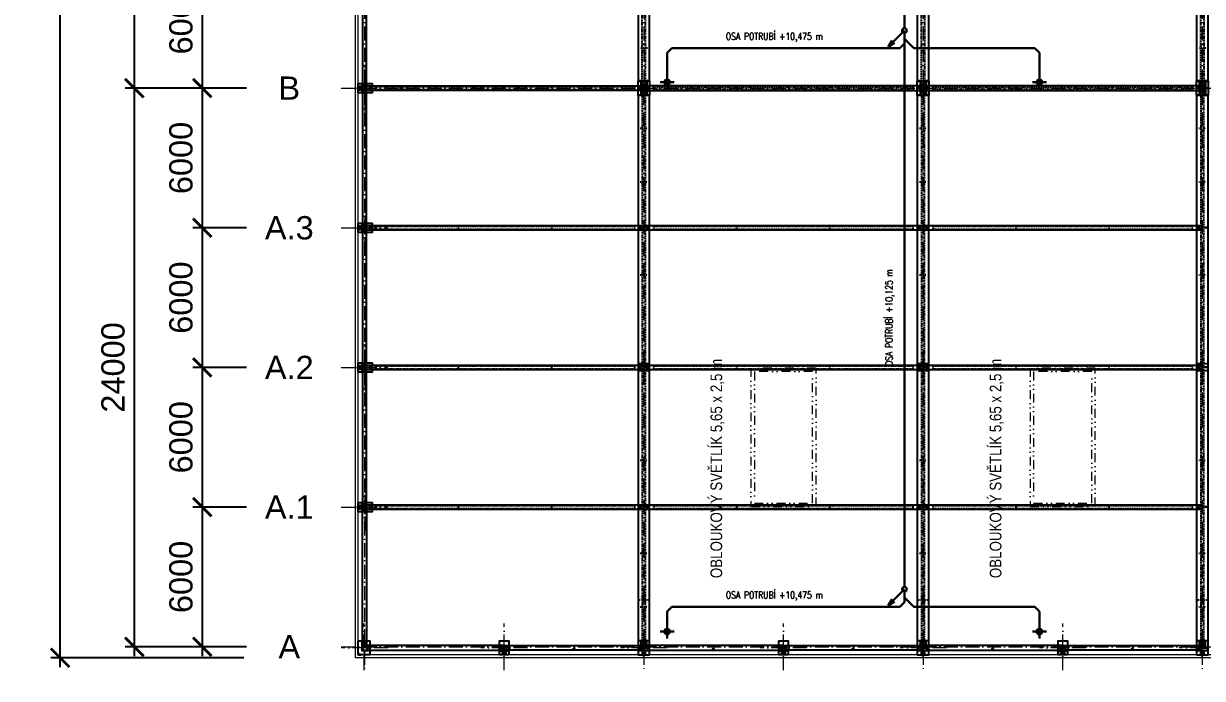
# Model space of a CAD drawing. Header units: millimetres. Extents: x 325046 to 1268204, y 1875583 to 2761998.
# Drawn here: x 691424 to 742084, y 2053383 to 2081516 of the extents above; entities that cross this region are included whole.
import ezdxf
from ezdxf.enums import TextEntityAlignment as Align

# ---------------------------------------------------------------- set-up
doc = ezdxf.new("R2010")
doc.units = ezdxf.units.MM
doc.header["$LTSCALE"] = 100
doc.header["$PDMODE"] = 65
for name, pattern in [('ACAD_ISO10W100', [18.5, 12, -3, 0.5, -3]), ('DASHDOT', [1, 0.5, -0.25, 0, -0.25]), ('DASHED', [0.75, 0.5, -0.25]), ('DIVIDE', [31.75, 12.7, -6.35, 0, -6.35, 0, -6.35]), ('SO02_F11anp01$0${ Leader Line}', [0])]:
    doc.linetypes.add(name, pattern=pattern)
for name, color, linetype in [('025', 1, 'Continuous'), ('035', 7, 'Continuous'), ('070', 6, 'Continuous'), ('DEHA', 2, 'Continuous'), ('KOTY', 2, 'Continuous'), ('Kóty osové', 5, 'Continuous'), ('POPIS', 7, 'Continuous')]:
    doc.layers.add(name, color=color, linetype=linetype)
for name, color, linetype, lineweight, true_color in [('Korabek-text', 7, 'Continuous', 0, 0x7a7a7a), ('Korabek-trasy', 7, 'Continuous', 30, 0x7478c3), ('Korabek-vpuste', 7, 'Continuous', 30, 0x6f7ceb), ('Světlíky', 7, 'DIVIDE', 15, 0xf81696)]:
    doc.layers.add(name, color=color, linetype=linetype, lineweight=lineweight, true_color=true_color)
doc.layers.add('Objekty - osy', color=5, linetype='ACAD_ISO10W100', lineweight=20)
doc.layers.add('OBVODOVÝ PLÁŠŤ', color=2, linetype='Continuous', lineweight=9)
doc.layers.add('Popis OS', color=7, linetype='Continuous', true_color=0xbd0a5d)
doc.layers.add('Příprava na dock', color=7, linetype='Continuous', true_color=0x616161)
doc.styles.add('ARIAL NARROW', font='ARIALN.TTF')
doc.styles.add('ARIL-TENKÝ', font='arial.ttf')
doc.styles.add('ROMANS', font='romans.shx', dxfattribs={"width": 0.8})
doc.dimstyles.new('400', dxfattribs={"dimscale": 400, "dimtxt": 2.5, "dimasz": 2, "dimexe": 1, "dimexo": 12, "dimgap": 1, "dimtad": 1, "dimdec": 0, "dimzin": 0, "dimdsep": 46, "dimtxsty": 'ARIL-TENKÝ', "dimblk": 'ARCHTICK', "dimcen": 4, "dimdle": 1, "dimclrd": 256, "dimclre": 256, "dimclrt": 7, "dimadec": 0, "dimazin": 0, "dimtfac": 1, "dimtdec": 0, "dimtix": 1, "dimtofl": 0, "dimtmove": 0, "dimatfit": 0, "dimldrblk": 'OBLIQUE', "dimfxl": 1, "dimtolj": 1, "dimtzin": 0, "dimlwd": -1, "dimlwe": -1, "dimarcsym": 0})

# ---------------------------------------------------------------- blocks, each defined once
blk = doc.blocks.new('S1 STŘECHA')
at = {"layer": '025'}
h = blk.add_hatch(color=256, dxfattribs=at)
h.dxf.hatch_style = 1
edge = h.paths.add_edge_path()
edge.add_arc((1682139, -5081019), 10, 0, 360)
h = blk.add_hatch(color=256, dxfattribs=at)
h.dxf.hatch_style = 1
edge = h.paths.add_edge_path()
edge.add_arc((1682519, -5081019), 10, 0, 360)
for centre in [(1682139, -5081019), (1682519, -5081019)]:
    blk.add_circle(centre, 10, dxfattribs=at)
at = {"layer": '035', "linetype": 'DASHED'}
for centre in [(1682329, -5080869), (1682329, -5081169)]:
    blk.add_circle(centre, 30, dxfattribs=at)
at = {"layer": '070', "ltscale": 0.5}
blk.add_lwpolyline([(1682079, -5080719), (1682579, -5080719), (1682579, -5081319), (1682079, -5081319)], close=True, dxfattribs=at)
for points in [[(1682199, -5080719), (1682199, -5081319)], [(1682459, -5080719), (1682459, -5081319)]]:
    blk.add_lwpolyline(points, dxfattribs=at)
at = {"layer": 'Příprava na dock', "linetype": 'DASHDOT', "ltscale": 0.5}
for points in [[(1682189, -5081019), (1682089, -5081019)], [(1682139, -5081069), (1682139, -5080969)], [(1682279, -5080869), (1682379, -5080869)], [(1682329, -5080819), (1682329, -5080919)], [(1682329, -5081119), (1682329, -5081219)], [(1682569, -5081019), (1682469, -5081019)], [(1682519, -5081069), (1682519, -5080969)], [(1682279, -5081169), (1682379, -5081169)]]:
    blk.add_lwpolyline(points, dxfattribs=at)
blk = doc.blocks.new('V2')
at = {"layer": '025'}
h = blk.add_hatch(color=256, dxfattribs=at)
h.dxf.hatch_style = 1
h.paths.add_polyline_path([(1705186, -4880766, -1), (1705166, -4880766, -1)])
h = blk.add_hatch(color=256, dxfattribs=at)
h.dxf.hatch_style = 1
h.paths.add_polyline_path([(1705466, -4880766, 1), (1705486, -4880766, 1)])
h = blk.add_hatch(color=256, dxfattribs=at)
h.dxf.hatch_style = 1
h.paths.add_polyline_path([(1705186, -4886766, -1), (1705166, -4886766, -1)])
h = blk.add_hatch(color=256, dxfattribs=at)
h.dxf.hatch_style = 1
h.paths.add_polyline_path([(1705466, -4886766, 1), (1705486, -4886766, 1)])
h = blk.add_hatch(color=256, dxfattribs=at)
h.dxf.hatch_style = 1
h.paths.add_polyline_path([(1705186, -4892766, -1), (1705166, -4892766, -1)])
h = blk.add_hatch(color=256, dxfattribs=at)
h.dxf.hatch_style = 1
h.paths.add_polyline_path([(1705466, -4892766, 1), (1705486, -4892766, 1)])
at = {"layer": 'Příprava na dock'}
h = blk.add_hatch(dxfattribs=at)
h.set_pattern_fill('ANSI31', color=256, scale=250, angle=180)
h.set_pattern_definition([(225, (602695.915, -9703834.77), (22.09708691, -22.09708691), [])])
edge = h.paths.add_edge_path()
edge.add_arc((1705326, -4876786), 50, 0, 360)
at = {"layer": '025', "linetype": 'DASHED', "ltscale": 0.5}
for centre in [(1705326, -4874866), (1705326, -4898616)]:
    blk.add_circle(centre, 12.5, dxfattribs=at)
at = {"layer": '025'}
for centre, radius in [((1705326, -4876786), 50), ((1705176, -4880766), 10), ((1705476, -4880766), 10), ((1705176, -4886766), 10), ((1705476, -4886766), 10), ((1705176, -4892766), 10), ((1705476, -4892766), 10)]:
    blk.add_circle(centre, radius, dxfattribs=at)
at = {"layer": '035'}
blk.add_lwpolyline([(1705216, -4875036), (1705076, -4875036), (1705076, -4875036), (1705076, -4875036), (1705076, -4898446), (1705216, -4898446), (1705216, -4898746), (1705436, -4898746), (1705436, -4898446), (1705436, -4898446), (1705576, -4898446), (1705576, -4875036), (1705576, -4875036), (1705576, -4875036), (1705436, -4875036), (1705436, -4874736), (1705216, -4874736)], close=True, dxfattribs=at)
for points in [[(1705216, -4874836), (1705436, -4874836)], [(1705076, -4886616), (1705576, -4886616)], [(1705076, -4886916), (1705576, -4886916)]]:
    blk.add_lwpolyline(points, dxfattribs=at)
at = {"layer": '035', "linetype": 'DASHED'}
blk.add_lwpolyline([(1705391, -4874736), (1705261, -4874736), (1705261, -4898746), (1705391, -4898746)], close=True, dxfattribs=at)
at = {"layer": '035', "linetype": 'DASHED', "ltscale": 0.8}
for points in [[(1705391, -4876336), (1705261, -4876336)], [(1705391, -4876636), (1705261, -4876636)], [(1705391, -4878636), (1705261, -4878636)], [(1705391, -4878936), (1705261, -4878936)], [(1705391, -4882636), (1705261, -4882636)], [(1705391, -4882936), (1705261, -4882936)], [(1705386, -4886616), (1705266, -4886616)], [(1705386, -4886916), (1705266, -4886916)], [(1705391, -4890596), (1705261, -4890596)], [(1705391, -4890896), (1705261, -4890896)], [(1705391, -4894596), (1705261, -4894596)], [(1705391, -4894896), (1705261, -4894896)], [(1705391, -4896896), (1705261, -4896896)], [(1705391, -4897196), (1705261, -4897196)]]:
    blk.add_lwpolyline(points, dxfattribs=at)
at = {"layer": 'DEHA', "color": 3, "linetype": 'DASHDOT', "ltscale": 0.9}
for points in [[(1705523, -4876786), (1705129, -4876786)], [(1705326, -4876589), (1705326, -4876983)]]:
    blk.add_lwpolyline(points, dxfattribs=at)
at = {"layer": 'Příprava na dock', "linetype": 'DASHDOT', "ltscale": 0.2}
for points in [[(1705276, -4874866), (1705376, -4874866)], [(1705326, -4874916), (1705326, -4874816)], [(1705376, -4898616), (1705276, -4898616)], [(1705326, -4898666), (1705326, -4898566)]]:
    blk.add_lwpolyline(points, dxfattribs=at)
at = {"layer": 'Příprava na dock', "linetype": 'DASHDOT', "ltscale": 0.8}
for points in [[(1705481, -4876486), (1705171, -4876486)], [(1705481, -4878786), (1705171, -4878786)], [(1705481, -4882786), (1705171, -4882786)], [(1705481, -4890746), (1705171, -4890746)], [(1705481, -4894746), (1705171, -4894746)], [(1705481, -4897046), (1705171, -4897046)]]:
    blk.add_lwpolyline(points, dxfattribs=at)
at = {"layer": 'Příprava na dock', "linetype": 'DASHDOT', "ltscale": 0.5}
for points in [[(1705126, -4880766), (1705226, -4880766)], [(1705176, -4880816), (1705176, -4880716)], [(1705526, -4880766), (1705426, -4880766)], [(1705476, -4880816), (1705476, -4880716)], [(1705126, -4886766), (1705226, -4886766)], [(1705176, -4886816), (1705176, -4886716)], [(1705526, -4886766), (1705426, -4886766)], [(1705476, -4886816), (1705476, -4886716)], [(1705126, -4892766), (1705226, -4892766)], [(1705176, -4892816), (1705176, -4892716)], [(1705526, -4892766), (1705426, -4892766)], [(1705476, -4892816), (1705476, -4892716)]]:
    blk.add_lwpolyline(points, dxfattribs=at)
blk = doc.blocks.new('V1')
at = {"layer": '025'}
h = blk.add_hatch(color=256, dxfattribs=at)
h.dxf.hatch_style = 1
h.paths.add_polyline_path([(1708921, -4904766, -1), (1708901, -4904766, -1)])
h = blk.add_hatch(color=256, dxfattribs=at)
h.dxf.hatch_style = 1
h.paths.add_polyline_path([(1709201, -4904766, 1), (1709221, -4904766, 1)])
h = blk.add_hatch(color=256, dxfattribs=at)
h.dxf.hatch_style = 1
h.paths.add_polyline_path([(1708921, -4910766, -1), (1708901, -4910766, -1)])
h = blk.add_hatch(color=256, dxfattribs=at)
h.dxf.hatch_style = 1
h.paths.add_polyline_path([(1709201, -4910766, 1), (1709221, -4910766, 1)])
h = blk.add_hatch(color=256, dxfattribs=at)
h.dxf.hatch_style = 1
h.paths.add_polyline_path([(1708921, -4916766, -1), (1708901, -4916766, -1)])
h = blk.add_hatch(color=256, dxfattribs=at)
h.dxf.hatch_style = 1
h.paths.add_polyline_path([(1709201, -4916766, 1), (1709221, -4916766, 1)])
at = {"layer": '025', "linetype": 'DASHED', "ltscale": 0.5}
for centre in [(1709061, -4898916), (1709061, -4922616)]:
    blk.add_circle(centre, 12.5, dxfattribs=at)
at = {"layer": '025'}
for centre in [(1708911, -4904766), (1709211, -4904766), (1708911, -4910766), (1709211, -4910766), (1708911, -4916766), (1709211, -4916766)]:
    blk.add_circle(centre, 10, dxfattribs=at)
at = {"layer": '035'}
blk.add_lwpolyline([(1708951, -4922446), (1708811, -4922446), (1708811, -4922446), (1708811, -4922446), (1708811, -4899086), (1708951, -4899086), (1708951, -4898786), (1709171, -4898786), (1709171, -4899086), (1709171, -4899086), (1709311, -4899086), (1709311, -4922446), (1709311, -4922446), (1709311, -4922446), (1709171, -4922446), (1709171, -4922746), (1708951, -4922746)], close=True, dxfattribs=at)
at = {"layer": '035', "linetype": 'DASHED'}
blk.add_lwpolyline([(1709126, -4898786), (1708996, -4898786), (1708996, -4922746), (1709126, -4922746)], close=True, dxfattribs=at)
at = {"layer": '035', "linetype": 'DASHED', "ltscale": 0.8}
for points in [[(1709126, -4900336), (1708996, -4900336)], [(1709126, -4900636), (1708996, -4900636)], [(1709126, -4902636), (1708996, -4902636)], [(1709126, -4902936), (1708996, -4902936)], [(1709126, -4906636), (1708996, -4906636)], [(1709126, -4906936), (1708996, -4906936)], [(1709121, -4910616), (1709001, -4910616)], [(1709121, -4910916), (1709001, -4910916)], [(1709126, -4914596), (1708996, -4914596)], [(1709126, -4914896), (1708996, -4914896)], [(1709126, -4918596), (1708996, -4918596)], [(1709126, -4918896), (1708996, -4918896)], [(1709126, -4920896), (1708996, -4920896)], [(1709126, -4921196), (1708996, -4921196)]]:
    blk.add_lwpolyline(points, dxfattribs=at)
at = {"layer": '035'}
for points in [[(1708811, -4910616), (1709311, -4910616)], [(1708811, -4910916), (1709311, -4910916)]]:
    blk.add_lwpolyline(points, dxfattribs=at)
at = {"layer": 'Příprava na dock', "linetype": 'DASHDOT', "ltscale": 0.2}
for points in [[(1709011, -4898916), (1709111, -4898916)], [(1709061, -4898966), (1709061, -4898866)], [(1709061, -4922666), (1709061, -4922566)], [(1709111, -4922616), (1709011, -4922616)]]:
    blk.add_lwpolyline(points, dxfattribs=at)
at = {"layer": 'Příprava na dock', "linetype": 'DASHDOT', "ltscale": 0.8}
for points in [[(1709216, -4900486), (1708906, -4900486)], [(1709216, -4902786), (1708906, -4902786)], [(1709216, -4906786), (1708906, -4906786)], [(1709216, -4914746), (1708906, -4914746)], [(1709216, -4918746), (1708906, -4918746)], [(1709216, -4921046), (1708906, -4921046)]]:
    blk.add_lwpolyline(points, dxfattribs=at)
at = {"layer": 'Příprava na dock', "linetype": 'DASHDOT', "ltscale": 0.5}
for points in [[(1708861, -4904766), (1708961, -4904766)], [(1708911, -4904816), (1708911, -4904716)], [(1709261, -4904766), (1709161, -4904766)], [(1709211, -4904816), (1709211, -4904716)], [(1708861, -4910766), (1708961, -4910766)], [(1708911, -4910816), (1708911, -4910716)], [(1709261, -4910766), (1709161, -4910766)], [(1709211, -4910816), (1709211, -4910716)], [(1708861, -4916766), (1708961, -4916766)], [(1708911, -4916816), (1708911, -4916716)], [(1709261, -4916766), (1709161, -4916766)], [(1709211, -4916816), (1709211, -4916716)]]:
    blk.add_lwpolyline(points, dxfattribs=at)
blk = doc.blocks.new('L1.1_PŮDORYS')
at = {"layer": '035'}
for points in [[(1507676, -5195314), (1507676, -5195314), (1507676, -5195314), (1507676, -5207274), (1507676, -5207274), (1507676, -5207274), (1507676, -5207274), (1507676, -5207274), (1507876, -5207274), (1507876, -5207274), (1507876, -5207274), (1507876, -5207274), (1507876, -5207274), (1507876, -5195314), (1507876, -5195314), (1507876, -5195314), (1507876, -5195314), (1507676, -5195314)], [(1507756, -5195454), (1507796, -5195454), (1507796, -5195514), (1507756, -5195514)], [(1507756, -5207134), (1507796, -5207134), (1507796, -5207074), (1507756, -5207074)]]:
    blk.add_lwpolyline(points, close=True, dxfattribs=at)
at = {"layer": '035', "linetype": 'DASHED'}
blk.add_lwpolyline([(1507836, -5195714), (1507836, -5206874), (1507716, -5206874), (1507716, -5195714)], close=True, dxfattribs=at)
for points in [[(1507716, -5199294), (1507836, -5199294)], [(1507716, -5203294), (1507836, -5203294)]]:
    blk.add_lwpolyline(points, dxfattribs=at)
at = {"layer": 'Příprava na dock', "linetype": 'DASHDOT', "ltscale": 0.5}
for points in [[(1507826, -5195484), (1507726, -5195484)], [(1507776, -5195534), (1507776, -5195434)], [(1507826, -5207104), (1507726, -5207104)], [(1507776, -5207154), (1507776, -5207054)]]:
    blk.add_lwpolyline(points, dxfattribs=at)
blk = doc.blocks.new('L1_PU')
at = {"layer": '035', "color": 0}
blk.add_lwpolyline([(1717306, -4886866), (1705346, -4886866), (1705346, -4886666), (1717306, -4886666)], close=True, dxfattribs=at)
at = {"layer": '035'}
for points in [[(1705446, -4886746), (1705506, -4886746), (1705506, -4886786), (1705446, -4886786)], [(1717206, -4886746), (1717146, -4886746), (1717146, -4886786), (1717206, -4886786)]]:
    blk.add_lwpolyline(points, close=True, dxfattribs=at)
at = {"layer": '035', "color": 0, "linetype": 'DASHED'}
blk.add_lwpolyline([(1716906, -4886706), (1705746, -4886706), (1705746, -4886826), (1716906, -4886826)], close=True, dxfattribs=at)
at = {"layer": '035', "linetype": 'DASHED'}
for points in [[(1709326, -4886826), (1709326, -4886706)], [(1713326, -4886826), (1713326, -4886706)]]:
    blk.add_lwpolyline(points, dxfattribs=at)
at = {"layer": 'Příprava na dock', "linetype": 'DASHDOT', "ltscale": 0.5}
for points in [[(1705426, -4886766), (1705526, -4886766)], [(1705476, -4886716), (1705476, -4886816)], [(1717126, -4886766), (1717226, -4886766)], [(1717176, -4886716), (1717176, -4886816)]]:
    blk.add_lwpolyline(points, dxfattribs=at)
blk = doc.blocks.new('ZT5')
at = {"layer": '035', "ltscale": 0.5}
blk.add_lwpolyline([(1666354, -5008906), (1666354, -5014886), (1666194, -5014886), (1666194, -5008906)], close=True, dxfattribs=at)
at = {"layer": '035'}
for points in [[(1666254, -5008966), (1666294, -5008966), (1666294, -5009026), (1666254, -5009026)], [(1666254, -5014826), (1666294, -5014826), (1666294, -5014766), (1666254, -5014766)]]:
    blk.add_lwpolyline(points, close=True, dxfattribs=at)
at = {"layer": 'Příprava na dock', "linetype": 'DASHDOT', "ltscale": 0.5}
for points in [[(1666224, -5008996), (1666324, -5008996)], [(1666224, -5008996), (1666324, -5008996)], [(1666274, -5009046), (1666274, -5008946)], [(1666274, -5008946), (1666274, -5009046)], [(1666274, -5014746), (1666274, -5014846)], [(1666274, -5014846), (1666274, -5014746)], [(1666224, -5014796), (1666324, -5014796)], [(1666224, -5014796), (1666324, -5014796)]]:
    blk.add_lwpolyline(points, dxfattribs=at)
blk = doc.blocks.new('L2.1_PU')
at = {"layer": 'Příprava na dock'}
h = blk.add_hatch(dxfattribs=at)
h.set_pattern_fill('ANSI31', color=256, scale=100, angle=360)
h.set_pattern_definition([(315, (-592569.894, -11016152.276), (-8.838834765, -8.838834765), [])])
edge = h.paths.add_edge_path()
edge.add_arc((926929, -5701454), 50, 0, 360)
at = {"layer": '025'}
blk.add_circle((926929, -5701454), 50, dxfattribs=at)
at = {"layer": '035'}
for points in [[(916549, -5701554), (928429, -5701554), (928429, -5701354), (916549, -5701354)], [(916689, -5701434), (916749, -5701434), (916749, -5701474), (916689, -5701474)], [(928329, -5701434), (928269, -5701434), (928269, -5701474), (928329, -5701474)]]:
    blk.add_lwpolyline(points, close=True, dxfattribs=at)
at = {"layer": '035', "linetype": 'DASHED'}
blk.add_lwpolyline([(916909, -5701394), (928069, -5701394), (928069, -5701514), (916909, -5701514)], close=True, dxfattribs=at)
for points in [[(920489, -5701514), (920489, -5701394)], [(924489, -5701514), (924489, -5701394)]]:
    blk.add_lwpolyline(points, dxfattribs=at)
at = {"layer": 'Příprava na dock', "linetype": 'DASHDOT', "ltscale": 0.5}
for points in [[(916769, -5701454), (916669, -5701454)], [(916719, -5701404), (916719, -5701504)], [(928349, -5701454), (928249, -5701454)], [(928299, -5701404), (928299, -5701504)]]:
    blk.add_lwpolyline(points, dxfattribs=at)
at = {"layer": 'Příprava na dock', "linetype": 'DASHDOT'}
for points in [[(927029, -5701454), (926829, -5701454)], [(926929, -5701354), (926929, -5701554)]]:
    blk.add_lwpolyline(points, dxfattribs=at)
blk = doc.blocks.new('S2_PU')
at = {"layer": '025'}
h = blk.add_hatch(color=256, dxfattribs=at)
h.dxf.hatch_style = 1
edge = h.paths.add_edge_path()
edge.add_arc((829462, -6442822), 10, 0, 360)
h = blk.add_hatch(color=256, dxfattribs=at)
h.dxf.hatch_style = 1
edge = h.paths.add_edge_path()
edge.add_arc((829662, -6442822), 10, 0, 360)
h = blk.add_hatch(color=256, dxfattribs=at)
h.dxf.hatch_style = 1
edge = h.paths.add_edge_path()
edge.add_arc((829562, -6443057), 10, 0, 360)
at = {"layer": 'Příprava na dock', "ltscale": 0.5}
h = blk.add_hatch(dxfattribs=at)
h.set_pattern_fill('ANSI31', color=256, scale=250, angle=360)
h.set_pattern_definition([(315, (-935823.7, -11415887.376), (-22.09708691, -22.09708691), [])])
h.paths.add_polyline_path([(829487, -6442552), (829637, -6442552), (829637, -6442652), (829487, -6442652)])
at = {"layer": '025', "ltscale": 0.5}
blk.add_lwpolyline([(829487, -6442552), (829637, -6442552), (829637, -6442652), (829487, -6442652)], close=True, dxfattribs=at)
at = {"layer": '025', "linetype": 'DASHED', "ltscale": 0.5}
blk.add_lwpolyline([(829487, -6442552), (829637, -6442552), (829637, -6442562), (829487, -6442562)], close=True, dxfattribs=at)
at = {"layer": '025'}
for centre in [(829462, -6442822), (829662, -6442822), (829562, -6443057)]:
    blk.add_circle(centre, 10, dxfattribs=at)
at = {"layer": '070', "ltscale": 0.5}
blk.add_lwpolyline([(829762, -6442552), (829362, -6442552), (829362, -6443152), (829762, -6443152)], close=True, dxfattribs=at)
blk.add_lwpolyline([(829762, -6442722), (829362, -6442722)], dxfattribs=at)
at = {"layer": 'Příprava na dock', "linetype": 'DASHDOT', "ltscale": 0.5}
for points in [[(829412, -6442822), (829512, -6442822)], [(829512, -6442822), (829412, -6442822)], [(829462, -6442872), (829462, -6442772)], [(829462, -6442872), (829462, -6442772)], [(829562, -6442477), (829562, -6442727)], [(829712, -6442822), (829612, -6442822)], [(829612, -6442822), (829712, -6442822)], [(829662, -6442872), (829662, -6442772)], [(829662, -6442872), (829662, -6442772)], [(829512, -6443057), (829612, -6443057)], [(829562, -6443007), (829562, -6443107)]]:
    blk.add_lwpolyline(points, dxfattribs=at)
blk = doc.blocks.new('L2_PU')
at = {"layer": '035'}
for points in [[(916549, -5686554), (928429, -5686554), (928429, -5686354), (916549, -5686354)], [(916649, -5686434), (916709, -5686434), (916709, -5686474), (916649, -5686474)], [(928329, -5686434), (928269, -5686434), (928269, -5686474), (928329, -5686474)]]:
    blk.add_lwpolyline(points, close=True, dxfattribs=at)
at = {"layer": '035', "linetype": 'DASHED'}
blk.add_lwpolyline([(916909, -5686394), (928069, -5686394), (928069, -5686514), (916909, -5686514)], close=True, dxfattribs=at)
for points in [[(920489, -5686514), (920489, -5686394)], [(924489, -5686514), (924489, -5686394)]]:
    blk.add_lwpolyline(points, dxfattribs=at)
at = {"layer": 'Příprava na dock', "linetype": 'DASHDOT', "ltscale": 0.5}
for points in [[(916729, -5686454), (916629, -5686454)], [(916679, -5686404), (916679, -5686504)], [(928349, -5686454), (928249, -5686454)], [(928299, -5686404), (928299, -5686504)]]:
    blk.add_lwpolyline(points, dxfattribs=at)
blk = doc.blocks.new('ZT4_PU')
at = {"layer": '035', "ltscale": 0.5}
blk.add_lwpolyline([(1670429, -5015059), (1670429, -5009139), (1670269, -5009139), (1670269, -5015059)], close=True, dxfattribs=at)
at = {"layer": '035'}
for points in [[(1670369, -5009199), (1670329, -5009199), (1670329, -5009259), (1670369, -5009259)], [(1670369, -5014999), (1670329, -5014999), (1670329, -5014939), (1670369, -5014939)]]:
    blk.add_lwpolyline(points, close=True, dxfattribs=at)
at = {"layer": 'Příprava na dock', "linetype": 'DASHDOT', "ltscale": 0.5}
for points in [[(1670349, -5009279), (1670349, -5009179)], [(1670349, -5009179), (1670349, -5009279)], [(1670399, -5009229), (1670299, -5009229)], [(1670399, -5009229), (1670299, -5009229)], [(1670399, -5014969), (1670299, -5014969)], [(1670399, -5014969), (1670299, -5014969)], [(1670349, -5014919), (1670349, -5015019)], [(1670349, -5015019), (1670349, -5014919)]]:
    blk.add_lwpolyline(points, dxfattribs=at)
blk = doc.blocks.new('L100-10')
at = {"layer": 'Příprava na dock', "ltscale": 0.5}
h = blk.add_hatch(dxfattribs=at)
h.set_pattern_fill('ANSI31', color=256, scale=100, angle=-180)
h.set_pattern_definition([(225, (1703709.116, -4908468.678), (8.838834765, -8.838834765), [])])
edge = h.paths.add_edge_path()
edge.add_arc((-4, 94), 6, 90, 180, ccw=False)
edge.add_line((-4, 100), (0, 100))
edge.add_line((0, 100), (0, 0))
edge.add_line((0, 0), (-100, 0))
edge.add_line((-100, 0), (-100, 4))
edge.add_arc((-94, 4), 6, 90, 180, ccw=False)
edge.add_line((-94, 10), (-22, 10))
edge.add_arc((-22, 22), 12, 270, 360)
edge.add_line((-10, 22), (-10, 94))
at = {"layer": '025'}
blk.add_lwpolyline([(-10, 94, -0.414214), (-4, 100), (0, 100), (0, 0), (-100, 0), (-100, 4, -0.414214), (-94, 10), (-22, 10, 0.414214), (-10, 22)], format="xyb", close=True, dxfattribs=at)
blk = doc.blocks.new('S4_PU')
at = {"layer": '025'}
h = blk.add_hatch(color=256, dxfattribs=at)
h.dxf.hatch_style = 1
edge = h.paths.add_edge_path()
edge.add_arc((1670479, -5009069), 10, 0, 360)
h = blk.add_hatch(color=256, dxfattribs=at)
h.dxf.hatch_style = 1
edge = h.paths.add_edge_path()
edge.add_arc((1670349, -5009279), 10, 0, 360)
for centre in [(1670479, -5009069), (1670349, -5009279)]:
    blk.add_circle(centre, 10, dxfattribs=at)
at = {"layer": '070', "ltscale": 0.5}
blk.add_lwpolyline([(1670579, -5008769), (1670079, -5008769), (1670079, -5009369), (1670579, -5009369)], close=True, dxfattribs=at)
blk.add_lwpolyline([(1670579, -5008949), (1670249, -5008949), (1670249, -5009369)], dxfattribs=at)
at = {"layer": 'Příprava na dock', "linetype": 'DASHDOT', "ltscale": 0.5}
for points in [[(1670529, -5009069), (1670429, -5009069)], [(1670429, -5009069), (1670529, -5009069)], [(1670479, -5009119), (1670479, -5009019)], [(1670479, -5009119), (1670479, -5009019)], [(1670399, -5009279), (1670299, -5009279)], [(1670299, -5009279), (1670399, -5009279)], [(1670349, -5009329), (1670349, -5009229)], [(1670349, -5009329), (1670349, -5009229)]]:
    blk.add_lwpolyline(points, dxfattribs=at)
at = {"layer": '025', "ltscale": 0.5, "rotation": 180}
blk.add_blockref('L100-10', (1670079, -5008769), dxfattribs=at)
blk = doc.blocks.new('ZT5_PU')
at = {"layer": '035', "ltscale": 0.5}
blk.add_lwpolyline([(1656939, -5788063), (1650864, -5788063), (1650864, -5788263), (1656939, -5788263)], close=True, dxfattribs=at)
at = {"layer": '035'}
for centre in [(1650954, -5788163), (1656729, -5788163)]:
    blk.add_circle(centre, 25, dxfattribs=at)
at = {"layer": 'Příprava na dock', "linetype": 'DASHDOT', "ltscale": 0.5}
for points in [[(1651004, -5788163), (1650904, -5788163)], [(1650954, -5788113), (1650954, -5788213)], [(1656679, -5788163), (1656779, -5788163)], [(1656729, -5788113), (1656729, -5788213)]]:
    blk.add_lwpolyline(points, dxfattribs=at)
blk = doc.blocks.new('S2 STŘECHA')
at = {"layer": '025'}
h = blk.add_hatch(color=256, dxfattribs=at)
h.dxf.hatch_style = 1
edge = h.paths.add_edge_path()
edge.add_arc((1694149, -5104969), 10, 0, 360)
h = blk.add_hatch(color=256, dxfattribs=at)
h.dxf.hatch_style = 1
edge = h.paths.add_edge_path()
edge.add_arc((1694509, -5104969), 10, 0, 360)
at = {"layer": 'Příprava na dock', "ltscale": 0.5}
h = blk.add_hatch(dxfattribs=at)
h.set_pattern_fill('ANSI31', color=256, scale=250)
h.set_pattern_definition([(45, (-71057.18, -131932.95), (-22.09708691, 22.09708691), [])])
h.paths.add_polyline_path([(1694254, -5105269), (1694404, -5105269), (1694404, -5105169), (1694254, -5105169)])
at = {"layer": '025', "ltscale": 0.5}
blk.add_lwpolyline([(1694254, -5105269), (1694404, -5105269), (1694404, -5105169), (1694254, -5105169)], close=True, dxfattribs=at)
at = {"layer": '025', "linetype": 'DASHED', "ltscale": 0.5}
blk.add_lwpolyline([(1694254, -5105269), (1694404, -5105269), (1694404, -5105259), (1694254, -5105259)], close=True, dxfattribs=at)
at = {"layer": '025'}
for centre in [(1694149, -5104969), (1694509, -5104969)]:
    blk.add_circle(centre, 10, dxfattribs=at)
at = {"layer": '035', "linetype": 'DASHED'}
blk.add_circle((1694329, -5104819), 30, dxfattribs=at)
at = {"layer": '070', "ltscale": 0.5}
blk.add_lwpolyline([(1694079, -5105269), (1694579, -5105269), (1694579, -5104669), (1694079, -5104669)], close=True, dxfattribs=at)
for points in [[(1694199, -5104669), (1694199, -5104969), (1694459, -5104969), (1694459, -5104669)], [(1694579, -5105089), (1694079, -5105089)]]:
    blk.add_lwpolyline(points, dxfattribs=at)
at = {"layer": 'Příprava na dock', "linetype": 'DASHDOT', "ltscale": 0.5}
for points in [[(1694149, -5105019), (1694149, -5104919)], [(1694149, -5105019), (1694149, -5104919)], [(1694279, -5104819), (1694379, -5104819)], [(1694329, -5104769), (1694329, -5104869)], [(1694509, -5105019), (1694509, -5104919)], [(1694509, -5105019), (1694509, -5104919)], [(1694099, -5104969), (1694199, -5104969)], [(1694199, -5104969), (1694099, -5104969)], [(1694329, -5105344), (1694329, -5105094)], [(1694459, -5104969), (1694559, -5104969)], [(1694559, -5104969), (1694459, -5104969)]]:
    blk.add_lwpolyline(points, dxfattribs=at)
blk = doc.blocks.new('ZT1_PU')
at = {"layer": '035', "ltscale": 0.5}
blk.add_lwpolyline([(1684235, -4865636), (1690215, -4865636), (1690215, -4865836), (1684235, -4865836)], close=True, dxfattribs=at)
at = {"layer": '035', "color": 2}
for points in [[(1687223, -4865656), (1687191, -4865736)], [(1687223, -4865816), (1687223, -4865656)], [(1687223, -4865656), (1687255, -4865736)]]:
    blk.add_lwpolyline(points, dxfattribs=at)
at = {"layer": '035'}
for centre in [(1684405, -4865736), (1690125, -4865736)]:
    blk.add_circle(centre, 25, dxfattribs=at)
at = {"layer": 'Příprava na dock', "linetype": 'DASHDOT', "ltscale": 0.5}
for points in [[(1684355, -4865736), (1684455, -4865736)], [(1684405, -4865686), (1684405, -4865786)], [(1690075, -4865736), (1690175, -4865736)], [(1690125, -4865686), (1690125, -4865786)]]:
    blk.add_lwpolyline(points, dxfattribs=at)
blk = doc.blocks.new('S3 STŘECHA')
at = {"layer": '025'}
h = blk.add_hatch(color=256, dxfattribs=at)
h.dxf.hatch_style = 1
edge = h.paths.add_edge_path()
edge.add_arc((1676229, -5009069), 10, 0, 360)
h = blk.add_hatch(color=256, dxfattribs=at)
h.dxf.hatch_style = 1
edge = h.paths.add_edge_path()
edge.add_arc((1676429, -5009069), 10, 0, 360)
at = {"layer": 'Příprava na dock', "ltscale": 0.5}
h = blk.add_hatch(dxfattribs=at)
h.set_pattern_fill('ANSI31', color=256, scale=250, angle=180)
h.set_pattern_definition([(225, (3441714.858, -9982104.093), (22.09708691, -22.09708691), [])])
h.paths.add_polyline_path([(1676404, -5008769), (1676254, -5008769), (1676254, -5008869), (1676404, -5008869)])
at = {"layer": '025', "ltscale": 0.5}
blk.add_lwpolyline([(1676404, -5008769), (1676254, -5008769), (1676254, -5008869), (1676404, -5008869)], close=True, dxfattribs=at)
at = {"layer": '025', "linetype": 'DASHED', "ltscale": 0.5}
blk.add_lwpolyline([(1676404, -5008769), (1676254, -5008769), (1676254, -5008779), (1676404, -5008779)], close=True, dxfattribs=at)
at = {"layer": '025'}
for centre in [(1676229, -5009069), (1676429, -5009069)]:
    blk.add_circle(centre, 10, dxfattribs=at)
at = {"layer": '070', "ltscale": 0.5}
blk.add_lwpolyline([(1676529, -5008769), (1676129, -5008769), (1676129, -5009369), (1676529, -5009369)], close=True, dxfattribs=at)
blk.add_lwpolyline([(1676129, -5008949), (1676529, -5008949)], dxfattribs=at)
at = {"layer": 'Příprava na dock', "linetype": 'DASHDOT', "ltscale": 0.5}
for points in [[(1676329, -5008694), (1676329, -5008944)], [(1676179, -5009069), (1676279, -5009069)], [(1676229, -5009019), (1676229, -5009119)], [(1676479, -5009069), (1676379, -5009069)], [(1676429, -5009019), (1676429, -5009119)]]:
    blk.add_lwpolyline(points, dxfattribs=at)
blk = doc.blocks.new('_ARCHTICK')
at = {"color": 0, "linetype": 'ByBlock', "const_width": 0.15}
blk.add_lwpolyline([(-0.5, -0.5), (0.5, 0.5)], dxfattribs=at)
blk = doc.blocks.new('*D1002')
at = {"layer": 'Defpoints', "color": 0, "transparency": 16777216}
for p in [(705804, 2084743), (699102, 2078743), (705804, 2078743)]:
    blk.add_point(p, dxfattribs=at)
at = {"layer": 'Kóty osové', "transparency": 16777216}
for p, q in [((699102, 2085143), (699102, 2078343)), ((701004, 2084743), (698702, 2084743)), ((701004, 2078743), (698702, 2078743))]:
    blk.add_line(p, q, dxfattribs=at)
at = {"layer": 'Kóty osové', "transparency": 16777216, "xscale": 800, "yscale": 800, "zscale": 800}
for p, rotation in [((699102, 2084743), 90), ((699102, 2078743), 270)]:
    blk.add_blockref('_ARCHTICK', p, dxfattribs=dict(at, rotation=rotation))
at = {"layer": 'Kóty osové', "color": 7, "transparency": 16777216, "insert": (698191, 2081743), "char_height": 1000, "attachment_point": 5, "rotation": 90, "style": 'ARIL-TENKÝ'}
blk.add_mtext('\\A1;6000', dxfattribs=at)
blk = doc.blocks.new('_Oblique')
at = {"color": 0, "lineweight": -2}
blk.add_line((-0.5, -0.5), (0.5, 0.5), dxfattribs=at)
blk = doc.blocks.new('*D1003')
at = {"layer": 'Defpoints', "color": 0, "transparency": 16777216}
for p in [(705804, 2060743), (699102, 2054743), (705804, 2054743)]:
    blk.add_point(p, dxfattribs=at)
at = {"layer": 'Kóty osové', "transparency": 16777216}
for p, q in [((699102, 2061143), (699102, 2054343)), ((701004, 2060743), (698702, 2060743)), ((701004, 2054743), (698702, 2054743))]:
    blk.add_line(p, q, dxfattribs=at)
at = {"layer": 'Kóty osové', "transparency": 16777216, "xscale": 800, "yscale": 800, "zscale": 800}
for p, rotation in [((699102, 2060743), 90), ((699102, 2054743), 270)]:
    blk.add_blockref('_ARCHTICK', p, dxfattribs=dict(at, rotation=rotation))
at = {"layer": 'Kóty osové', "color": 7, "transparency": 16777216, "insert": (698191, 2057743), "char_height": 1000, "attachment_point": 5, "rotation": 90, "style": 'ARIL-TENKÝ'}
blk.add_mtext('\\A1;6000', dxfattribs=at)
blk = doc.blocks.new('*D899')
at = {"layer": 'Defpoints', "color": 0, "transparency": 16777216}
for p in [(705684, 2102743), (696183, 2078743), (705804, 2078743)]:
    blk.add_point(p, dxfattribs=at)
at = {"layer": 'Kóty osové', "transparency": 16777216}
for p, q in [((696183, 2103143), (696183, 2078343)), ((700884, 2102743), (695783, 2102743)), ((701004, 2078743), (695783, 2078743))]:
    blk.add_line(p, q, dxfattribs=at)
at = {"layer": 'Kóty osové', "transparency": 16777216, "xscale": 800, "yscale": 800, "zscale": 800}
for p, rotation in [((696183, 2102743), 90), ((696183, 2078743), 270)]:
    blk.add_blockref('_ARCHTICK', p, dxfattribs=dict(at, rotation=rotation))
at = {"layer": 'Kóty osové', "color": 7, "transparency": 16777216, "insert": (695272, 2090743), "char_height": 1000, "attachment_point": 5, "rotation": 90, "style": 'ARIL-TENKÝ'}
blk.add_mtext('\\A1;24000', dxfattribs=at)
blk = doc.blocks.new('*D1006')
at = {"layer": 'Defpoints', "color": 0, "transparency": 16777216}
for p in [(705804, 2078743), (696183, 2054743), (705684, 2054743)]:
    blk.add_point(p, dxfattribs=at)
at = {"layer": 'Kóty osové', "transparency": 16777216}
for p, q in [((696183, 2079143), (696183, 2054343)), ((701004, 2078743), (695783, 2078743)), ((700884, 2054743), (695783, 2054743))]:
    blk.add_line(p, q, dxfattribs=at)
at = {"layer": 'Kóty osové', "transparency": 16777216, "xscale": 800, "yscale": 800, "zscale": 800}
for p, rotation in [((696183, 2078743), 90), ((696183, 2054743), 270)]:
    blk.add_blockref('_ARCHTICK', p, dxfattribs=dict(at, rotation=rotation))
at = {"layer": 'Kóty osové', "color": 7, "transparency": 16777216, "insert": (695272, 2066743), "char_height": 1000, "attachment_point": 5, "rotation": 90, "style": 'ARIL-TENKÝ'}
blk.add_mtext('\\A1;24000', dxfattribs=at)
blk = doc.blocks.new('vpust_tučně')
at = {"layer": 'Korabek-vpuste'}
for p, q in [((52.896, 90.921), (53.396, 90.921)), ((53.146, 90.671), (53.146, 91.171))]:
    blk.add_line(p, q, dxfattribs=at)
for radius in [0.1, 0.075, 0.05]:
    blk.add_circle((53.146, 90.921), radius, dxfattribs=at)
blk = doc.blocks.new('A$C73023567')
at = {"layer": 'Korabek-trasy'}
for p, q in [((23475, 55215.6), (23475, 31415.6)), ((23475, 31315.6), (22777.7, 30618.2)), ((23475, 31215.6), (23475, 7415.6)), ((23475, 30966.2), (23875.7, 30565.6)), ((13475.3, 30565.6), (13275, 30365.2)), ((23274.7, 30565.6), (13475.3, 30565.6)), ((22777.7, 30618.2), (22948.4, 30892.8)), ((22777.7, 30618.2), (23052.3, 30788.9)), ((23475, 30765.9), (23274.7, 30565.6)), ((23875.7, 30565.6), (29074.7, 30565.6)), ((29074.7, 30565.6), (29275, 30365.2)), ((13275, 29095.6), (13275, 30365.2)), ((29275, 29095.6), (29275, 30365.2)), ((23475, 7315.6), (22777.7, 6618.2)), ((23475, 7215.6), (23475, 6765.9)), ((22777.7, 6618.2), (22948.4, 6892.8)), ((22777.7, 6618.2), (23052.3, 6788.9)), ((23475, 6765.9), (23274.7, 6565.6)), ((23475, 6966.2), (23875.7, 6565.6)), ((13475.3, 6565.6), (13275, 6365.2)), ((13275, 5495.6), (13275, 6365.2)), ((23274.7, 6565.6), (13475.3, 6565.6)), ((23875.7, 6565.6), (29074.7, 6565.6)), ((29074.7, 6565.6), (29275, 6365.2)), ((29275, 5495.6), (29275, 6365.2))]:
    blk.add_line(p, q, dxfattribs=at)
for centre in [(23475, 31315.6), (23475, 7315.6)]:
    blk.add_circle(centre, 100, dxfattribs=at)
at = {"layer": 'Korabek-vpuste', "yscale": 1200, "zscale": 1200}
for p, xscale, rotation in [((-95830.6, -34679.3), -1200, 270.0000000072112), ((-79830.6, -34679.3), -1200, 270.0000000072112), ((-95830.6, 69270.4), 1200, 269.9999999927888), ((-79830.6, 69270.4), 1200, 269.9999999927888)]:
    blk.add_blockref('vpust_tučně', p, dxfattribs=dict(at, xscale=xscale, rotation=rotation))
at = {"layer": 'Korabek-text', "char_height": 300, "width": 28411.347, "attachment_point": 7, "style": 'ROMANS'}
for s, insert, rotation in [('OSA POTRUBÍ +10,475 m', (15799.6, 30827), 0), ('OSA POTRUBÍ +10,125 m', (23048.2, 16901.8), 90), ('OSA POTRUBÍ +10,475 m', (15799.6, 6827), 0)]:
    blk.add_mtext(s, dxfattribs=dict(at, insert=insert, rotation=rotation))
blk = doc.blocks.new('*D881')
at = {"layer": 'Defpoints', "color": 0, "transparency": 16777216}
for p in [(705804, 2078743), (699102, 2072743), (705804, 2072743)]:
    blk.add_point(p, dxfattribs=at)
at = {"layer": 'Kóty osové', "transparency": 16777216}
for p, q in [((699102, 2079143), (699102, 2072343)), ((701004, 2078743), (698702, 2078743)), ((701004, 2072743), (698702, 2072743))]:
    blk.add_line(p, q, dxfattribs=at)
at = {"layer": 'Kóty osové', "transparency": 16777216, "xscale": 800, "yscale": 800, "zscale": 800}
for p, rotation in [((699102, 2078743), 90), ((699102, 2072743), 270)]:
    blk.add_blockref('_ARCHTICK', p, dxfattribs=dict(at, rotation=rotation))
at = {"layer": 'Kóty osové', "color": 7, "transparency": 16777216, "insert": (698191, 2075743), "char_height": 1000, "attachment_point": 5, "rotation": 90, "style": 'ARIL-TENKÝ'}
blk.add_mtext('\\A1;6000', dxfattribs=at)
blk = doc.blocks.new('*D880')
at = {"layer": 'Defpoints', "color": 0, "transparency": 16777216}
for p in [(705804, 2066743), (699102, 2060743), (705804, 2060743)]:
    blk.add_point(p, dxfattribs=at)
at = {"layer": 'Kóty osové', "transparency": 16777216}
for p, q in [((699102, 2067143), (699102, 2060343)), ((701004, 2066743), (698702, 2066743)), ((701004, 2060743), (698702, 2060743))]:
    blk.add_line(p, q, dxfattribs=at)
at = {"layer": 'Kóty osové', "transparency": 16777216, "xscale": 800, "yscale": 800, "zscale": 800}
for p, rotation in [((699102, 2066743), 90), ((699102, 2060743), 270)]:
    blk.add_blockref('_ARCHTICK', p, dxfattribs=dict(at, rotation=rotation))
at = {"layer": 'Kóty osové', "color": 7, "transparency": 16777216, "insert": (698191, 2063743), "char_height": 1000, "attachment_point": 5, "rotation": 90, "style": 'ARIL-TENKÝ'}
blk.add_mtext('\\A1;6000', dxfattribs=at)
blk = doc.blocks.new('*D877')
at = {"layer": 'Defpoints', "color": 0, "transparency": 16777216}
for p in [(705804, 2072743), (699102, 2066743), (705804, 2066743)]:
    blk.add_point(p, dxfattribs=at)
at = {"layer": 'Kóty osové', "transparency": 16777216}
for p, q in [((699102, 2073143), (699102, 2066343)), ((701004, 2072743), (698702, 2072743)), ((701004, 2066743), (698702, 2066743))]:
    blk.add_line(p, q, dxfattribs=at)
at = {"layer": 'Kóty osové', "transparency": 16777216, "xscale": 800, "yscale": 800, "zscale": 800}
for p, rotation in [((699102, 2072743), 90), ((699102, 2066743), 270)]:
    blk.add_blockref('_ARCHTICK', p, dxfattribs=dict(at, rotation=rotation))
at = {"layer": 'Kóty osové', "color": 7, "transparency": 16777216, "insert": (698191, 2069743), "char_height": 1000, "attachment_point": 5, "rotation": 90, "style": 'ARIL-TENKÝ'}
blk.add_mtext('\\A1;6000', dxfattribs=at)
blk = doc.blocks.new('*D1567')
at = {"layer": 'Defpoints', "color": 0, "transparency": 16777216}
for p in [(692991, 2175213), (705684, 2175213), (705684, 2054273)]:
    blk.add_point(p, dxfattribs=at)
at = {"layer": 'Kóty osové', "transparency": 16777216}
for p, q in [((692991, 2053873), (692991, 2175613)), ((700884, 2175213), (692591, 2175213)), ((700884, 2054273), (692591, 2054273))]:
    blk.add_line(p, q, dxfattribs=at)
at = {"layer": 'Kóty osové', "transparency": 16777216, "xscale": 800, "yscale": 800, "zscale": 800}
for p, rotation in [((692991, 2175213), 90), ((692991, 2054273), 270)]:
    blk.add_blockref('_ARCHTICK', p, dxfattribs=dict(at, rotation=rotation))
at = {"layer": 'Kóty osové', "color": 7, "transparency": 16777216, "insert": (692080, 2114743), "char_height": 1000, "attachment_point": 5, "rotation": 90, "style": 'ARIL-TENKÝ'}
blk.add_mtext('\\A1;120940', dxfattribs=at)
blk = doc.blocks.new('*D1568')
at = {"layer": 'Defpoints', "color": 0, "transparency": 16777216}
for p in [(705684, 2054273), (1018474, 2054273), (705684, 2046531)]:
    blk.add_point(p, dxfattribs=at)
at = {"layer": 'Kóty osové', "transparency": 16777216}
for p, q in [((705684, 2049473), (705684, 2046131)), ((1018474, 2049473), (1018474, 2046131)), ((1018874, 2046531), (705284, 2046531))]:
    blk.add_line(p, q, dxfattribs=at)
at = {"layer": 'Kóty osové', "transparency": 16777216, "xscale": 800, "yscale": 800, "zscale": 800, "rotation": 180}
blk.add_blockref('_ARCHTICK', (705684, 2046531), dxfattribs=at)
at = {"layer": 'Kóty osové', "transparency": 16777216, "xscale": 800, "yscale": 800, "zscale": 800}
blk.add_blockref('_ARCHTICK', (1018474, 2046531), dxfattribs=at)
at = {"layer": 'Kóty osové', "color": 7, "transparency": 16777216, "insert": (862079, 2047442), "char_height": 1000, "attachment_point": 5, "style": 'ARIL-TENKÝ'}
blk.add_mtext('\\A1;312790', dxfattribs=at)

msp = doc.modelspace()

# ---------------------------------------------------------------- linework, layer by layer
at = {"layer": 'Objekty - osy', "ltscale": 0.5}
for points in [[(706078.7, 2175743.4), (706078.7, 2053743.4)], [(718078.7, 2175743.4), (718078.7, 2053743.4)], [(730078.7, 2175743.4), (730078.7, 2053743.4)], [(742078.7, 2175743.4), (742078.7, 2053743.4)], [(706103.7, 2077743.4), (706103.7, 2079743.4)], [(705078.7, 2078743.4), (1019078.7, 2078743.4)], [(706103.7, 2071743.4), (706103.7, 2073743.4)], [(705078.7, 2072743.4), (707078.7, 2072743.4)], [(706103.7, 2065743.4), (706103.7, 2067743.4)], [(705078.7, 2066743.4), (707078.7, 2066743.4)], [(706103.7, 2059743.4), (706103.7, 2061743.4)], [(705078.7, 2060743.4), (707078.7, 2060743.4)], [(706053.7, 2053743.4), (706053.7, 2055743.4)], [(712078.7, 2053743.4), (712078.7, 2055743.4)], [(724078.7, 2053743.4), (724078.7, 2055743.4)], [(736078.7, 2053743.4), (736078.7, 2055743.4)], [(705078.7, 2054743.4), (1019078.7, 2054743.4)], [(707078.7, 2054693.4), (705078.7, 2054693.4)], [(713078.7, 2054693.4), (711078.7, 2054693.4)], [(719078.7, 2054693.4), (717078.7, 2054693.4)], [(725078.7, 2054693.4), (723078.7, 2054693.4)], [(731078.7, 2054693.4), (729078.7, 2054693.4)], [(737078.7, 2054693.4), (735078.7, 2054693.4)], [(743078.7, 2054693.4), (741078.7, 2054693.4)]]:
    msp.add_lwpolyline(points, dxfattribs=at)
at = {"layer": 'OBVODOVÝ PLÁŠŤ', "ltscale": 100}
msp.add_lwpolyline([(1078473.7, 2175213.4), (1078473.7, 2126323.4), (1018473.7, 2126323.4), (1018473.7, 2054273.4), (705683.7, 2054273.4), (705683.7, 2175213.4)], close=True, dxfattribs=at)
msp.add_lwpolyline([(1078353.7, 2175093.4), (1078353.7, 2175093.4), (1078353.7, 2126443.4), (1018353.7, 2126443.4), (1018353.7, 2054393.4), (705803.7, 2054393.4), (705803.7, 2175093.4), (1078353.7, 2175093.4)], dxfattribs=at)
at = {"layer": 'Světlíky', "ltscale": 0.3}
for points in [[(722678.7, 2060768.4), (725478.7, 2060768.4), (725478.7, 2066718.4), (722678.7, 2066718.4)], [(722828.7, 2060918.4), (725328.7, 2060918.4), (725328.7, 2066568.4), (722828.7, 2066568.4)], [(734678.7, 2060768.4), (737478.7, 2060768.4), (737478.7, 2066718.4), (734678.7, 2066718.4)], [(734828.7, 2060918.4), (737328.7, 2060918.4), (737328.7, 2066568.4), (734828.7, 2066568.4)]]:
    msp.add_lwpolyline(points, close=True, dxfattribs=at)

# ---------------------------------------------------------------- block references
at = {"layer": '035', "xscale": -1, "rotation": 180}
for name, p in [('V1', (-990982.6, -2820022.4)), ('V1', (-978982.6, -2820022.4)), ('V1', (-966982.6, -2820022.4)), ('ZT5', (-960199.9, -2930152.9)), ('ZT5', (-960199.9, -2936152.9)), ('ZT5', (-960199.9, -2942152.9)), ('ZT5', (-960199.9, -2948152.9)), ('ZT4_PU', (-964275.2, -2954325.1)), ('S4_PU', (-964275.2, -2954375.1)), ('S3 STŘECHA', (-964250.2, -2954375.1)), ('ZT1_PU', (-966146.6, -2811042.8)), ('S3 STŘECHA', (-952250.2, -2954375.1)), ('ZT1_PU', (-954146.6, -2811042.8)), ('S3 STŘECHA', (-940250.2, -2954375.1))]:
    msp.add_blockref(name, p, dxfattribs=at)
at = {"layer": '035'}
for name, p in [('S1 STŘECHA', (-964250.2, 7159762)), ('S1 STŘECHA', (-952250.2, 7159762)), ('S1 STŘECHA', (-940250.2, 7159762)), ('L1_PU', (-987247.1, 6959509.2)), ('L1_PU', (-975247.1, 6959509.2)), ('L1_PU', (-987247.1, 6953509.2)), ('L1_PU', (-975247.1, 6953509.2)), ('L1_PU', (-987247.1, 6947509.2)), ('L1_PU', (-975247.1, 6947509.2)), ('S2 STŘECHA', (-976250.2, 7159662)), ('S2 STŘECHA', (-964250.2, 7159662)), ('S2 STŘECHA', (-952250.2, 7159662))]:
    msp.add_blockref(name, p, dxfattribs=at)
at = {"layer": '035', "rotation": 180}
for name, p in [('V2', (2423404.5, -2820022.4)), ('V2', (2435404.5, -2820022.4)), ('V2', (2447404.5, -2820022.4)), ('ZT1_PU', (2402303.9, -2811042.8)), ('ZT1_PU', (2414303.9, -2811042.8)), ('ZT1_PU', (2426303.9, -2811042.8))]:
    msp.add_blockref(name, p, dxfattribs=at)
at = {"layer": 'Korabek-trasy', "linetype": 'SO02_F11anp01$0${ Leader Line}'}
msp.add_blockref('A$C73023567', (705803.7, 2049897.9), dxfattribs=at)
at = {"layer": 'KOTY', "xscale": -1, "rotation": 89.99999999999993}
for p in [(-5736748.1, 2908305.8), (-5736748.1, 2902305.8), (-5736748.1, 2896305.8), (-5736748.1, 2890305.8)]:
    msp.add_blockref('S2_PU', p, dxfattribs=at)
at = {"layer": 'KOTY', "xscale": -1}
for name, p in [('L2.1_PU', (1634607.4, 7780197.4)), ('L2_PU', (1634607.4, 7759197.4)), ('L2_PU', (1634607.4, 7753197.4)), ('L2_PU', (1634607.4, 7747197.4))]:
    msp.add_blockref(name, p, dxfattribs=at)
at = {"layer": 'KOTY'}
for name, p, rotation in [('L1.1_PŮDORYS', (5925372.5, 3586519.8), 270), ('L1.1_PŮDORYS', (5937372.5, 3586519.8), 270), ('ZT5_PU', (2362932.5, -3733469.9), 180)]:
    msp.add_blockref(name, p, dxfattribs=dict(at, rotation=rotation))

# ---------------------------------------------------------------- texts
at = {"layer": 'POPIS', "linetype": 'ByBlock', "lineweight": 18, "char_height": 500, "width": 9505.374, "attachment_point": 9, "rotation": 90, "style": 'ARIAL NARROW'}
for insert in [(721537.6, 2067113.7), (733537.6, 2067113.7)]:
    msp.add_mtext('OBLOUKOVÝ SVĚTLÍK 5,65 x 2,5 m', dxfattribs=dict(at, insert=insert))
at = {"layer": 'Popis OS', "linetype": 'ByBlock', "style": 'ARIL-TENKÝ'}
for s, p in [('B', (702842.9, 2078743.4)), ('A.3', (702842.9, 2072743.4)), ('A.2', (702842.9, 2066743.4)), ('A.1', (702842.9, 2060743.4)), ('A', (702842.9, 2054743.4))]:
    msp.add_text(s, height=1000, dxfattribs=at).set_placement(p, align=Align.MIDDLE_CENTER)

# ---------------------------------------------------------------- dimensions: what is measured, and where the dimension line sits
at = {"layer": 'Kóty osové'}
dim = msp.add_linear_dim(base=(692991, 2175213.4), p1=(705683.7, 2054273.4), p2=(705683.7, 2175213.4), angle=90, dimstyle='400', dxfattribs=at)
dim.commit()
dim.dimension.update_dxf_attribs({"geometry": '*D1567', "text_midpoint": (692080.4, 2114743.4)})
for base, p1, p2, picture, middle in [((696182.8, 2078743.4), (705683.7, 2102743.4), (705803.7, 2078743.4), '*D899', (695272.2, 2090743.4)), ((699101.6, 2078743.4), (705803.7, 2084743.4), (705803.7, 2078743.4), '*D1002', (698191, 2081743.4)), ((696182.8, 2054743.4), (705803.7, 2078743.4), (705683.7, 2054743.4), '*D1006', (695272.2, 2066743.4)), ((699101.6, 2072743.4), (705803.7, 2078743.4), (705803.7, 2072743.4), '*D881', (698191, 2075743.4)), ((699101.6, 2066743.4), (705803.7, 2072743.4), (705803.7, 2066743.4), '*D877', (698191, 2069743.4)), ((699101.6, 2060743.4), (705803.7, 2066743.4), (705803.7, 2060743.4), '*D880', (698191, 2063743.4)), ((699101.6, 2054743.4), (705803.7, 2060743.4), (705803.7, 2054743.4), '*D1003', (698191, 2057743.4))]:
    dim = msp.add_linear_dim(base=base, p1=p1, p2=p2, angle=90, dimstyle='400', override={"dimtmove": 1}, dxfattribs=at)
    dim.commit()
    dim.dimension.update_dxf_attribs({"geometry": picture, "text_midpoint": middle})
dim = msp.add_linear_dim(base=(705683.7, 2046530.6), p1=(1018473.7, 2054273.4), p2=(705683.7, 2054273.4), dimstyle='400', override={"dimtmove": 1}, dxfattribs=at)
dim.commit()
dim.dimension.update_dxf_attribs({"geometry": '*D1568', "text_midpoint": (862078.7, 2047441.6)})

doc.saveas('drawing.dxf')
